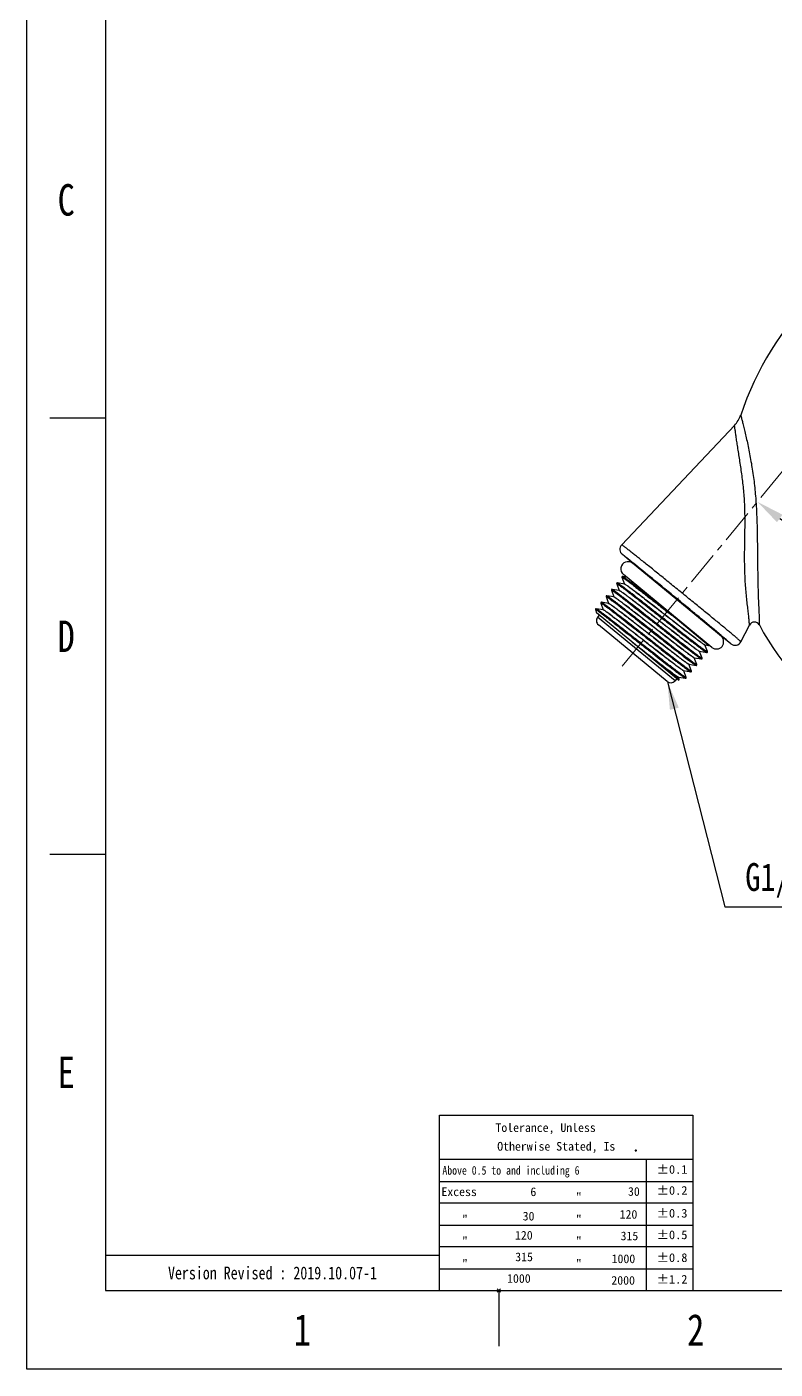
# Model space of a CAD drawing. Header units: millimetres. Extents: x 1241 to 1836, y -3 to 418.
# Drawn here: x 1241.7 to 1376.2, y -2.6 to 238.5 of the extents above; entities that cross this region are included whole.
import ezdxf

# ---------------------------------------------------------------- set-up
doc = ezdxf.new("R2010")
doc.units = ezdxf.units.MM
doc.header["$LTSCALE"] = 32.67
doc.header["$PDMODE"] = 3
doc.header["$PDSIZE"] = 0.3
doc.linetypes.add('CENTER', pattern=[0.6, 0.375, -0.075, 0.075, -0.075])
doc.layers.get('0').update_dxf_attribs({"linetype": 'CONTINUOUS'})
doc.layers.get('Defpoints').update_dxf_attribs({"linetype": 'CONTINUOUS'})
for name, color, linetype in [('1', 7, 'CONTINUOUS'), ('AXES', 7, 'CONTINUOUS'), ('DIM', 3, 'CONTINUOUS'), ('FORM', 7, 'CONTINUOUS'), ('TEXT', 2, 'CONTINUOUS')]:
    doc.layers.add(name, color=color, linetype=linetype)
doc.layers.add('\\M+5B3DF\\M+5B4E7\\M+5CFDF', color=3, linetype='CONTINUOUS', lineweight=18)
doc.layers.add('\\M+5D6D0\\M+5D0C4\\M+5CFDF', color=1, linetype='CENTER', lineweight=18)
doc.styles.add('\\M+5CAFD\\M+5D7D6', font='txt.shx')
doc.styles.get("Standard").update_dxf_attribs({"font": 'txt', "width": 0.8})
doc.dimstyles.new('X\\M+5B3DF\\M+5B4E7\\M+5D1F9\\M+5CABD', dxfattribs={"dimtxt": 2, "dimasz": 1.5, "dimexe": 0.5, "dimexo": 0, "dimgap": 1, "dimtad": 1, "dimtoh": 1, "dimdec": 1, "dimzin": 1, "dimdsep": 46, "dimtxsty": '\\M+5CAFD\\M+5D7D6', "dimcen": 0, "dimadec": 0, "dimazin": 0, "dimtfac": 1, "dimtdec": 1, "dimtmove": 0, "dimatfit": 3, "dimfxl": 0, "dimtolj": 1, "dimtzin": 0, "dimarcsym": 0})

# ---------------------------------------------------------------- blocks, each defined once
blk = doc.blocks.new('*D57')
at = {"layer": '\\M+5B3DF\\M+5B4E7\\M+5CFDF', "color": 0, "lineweight": -2}
blk.add_arc((1407.11, 194.62), 53.68, 235.8747, 354.6616, dxfattribs=at)
at = {"layer": '\\M+5B3DF\\M+5B4E7\\M+5CFDF', "color": 0}
for points in [[(1459.72, 189.66), (1461.39, 189.59), (1460.79, 194.62)], [(1376.49, 149.51), (1377.49, 150.85), (1372.99, 153.17)]]:
    blk.add_solid(points, dxfattribs=at)
at = {"layer": 'Defpoints', "color": 0}
for p in [(1415.42, 204.71), (1379.01, 194.62), (1508.56, 194.62), (1410.56, 141.05), (1348.68, 123.65)]:
    blk.add_point(p, dxfattribs=at)
at = {"layer": '\\M+5B3DF\\M+5B4E7\\M+5CFDF', "color": 0, "insert": (1428.31, 149.69), "char_height": 6, "attachment_point": 5, "rotation": 25.2682, "style": '\\M+5CAFD\\M+5D7D6'}
blk.add_mtext('\\A1;129°', dxfattribs=at)

msp = doc.modelspace()

# ---------------------------------------------------------------- linework, layer by layer
for p, q in [((1255.83, 403.22), (1255.83, 11.5)), ((1255.83, 168.19), (1245.83, 168.19)), ((1255.83, 89.84), (1245.83, 89.84)), ((1255.83, 11.5), (1821.48, 11.5)), ((1326.53, 11.5), (1326.53, 1.5))]:
    msp.add_line(p, q)
at = {"color": 7, "linetype": 'Continuous'}
for p, q in [((1315.83, 42.98), (1361.38, 42.98)), ((1315.83, 11.5), (1315.83, 42.98)), ((1361.38, 42.98), (1361.38, 11.5))]:
    msp.add_line(p, q, dxfattribs=at)
at = {"color": 4, "linetype": 'Continuous'}
for p, q in [((1315.83, 35.06), (1361.38, 35.06)), ((1353.05, 11.5), (1353.05, 35.06)), ((1315.83, 31.06), (1361.38, 31.06)), ((1315.83, 27.22), (1361.38, 27.22)), ((1315.83, 23.22), (1361.38, 23.22)), ((1315.83, 19.38), (1361.38, 19.38)), ((1315.83, 15.38), (1361.38, 15.38))]:
    msp.add_line(p, q, dxfattribs=at)
msp.add_lwpolyline([(1241.69, 417.36), (1835.62, 417.36), (1835.62, -2.64), (1241.69, -2.64)], close=True)
msp.add_point((1326.53, 11.5))
at = {"layer": '1', "color": 7, "linetype": 'Continuous'}
for p, q in [((1348.6, 145.45), (1368.86, 166.89)), ((1350.42, 142.29), (1348.71, 143.69)), ((1350.61, 142.21), (1350.53, 142.28)), ((1347.69, 138.45), (1348.14, 137.24)), ((1349.1, 138.39), (1347.81, 138.6)), ((1348.64, 139.61), (1349.1, 138.4)), ((1349.47, 139.64), (1348.77, 139.76)), ((1349.1, 138.4), (1349.09, 138.39)), ((1346.24, 134.91), (1344.95, 135.13)), ((1345.78, 136.14), (1346.24, 134.92)), ((1347.2, 136.07), (1345.9, 136.29)), ((1346.74, 137.3), (1347.19, 136.08)), ((1348.15, 137.23), (1346.86, 137.44)), ((1347.19, 136.08), (1347.18, 136.07)), ((1348.15, 137.24), (1348.13, 137.23)), ((1343.88, 133.82), (1344.09, 133.25)), ((1345.29, 133.76), (1344, 133.97)), ((1358.76, 121.17), (1344.09, 133.25)), ((1344.59, 132.84), (1344.27, 132.45)), ((1344.83, 134.98), (1345.28, 133.77)), ((1345.29, 133.77), (1345.27, 133.75)), ((1346.24, 134.93), (1346.23, 134.91)), ((1357.32, 132.99), (1357.35, 132.96)), ((1357.35, 132.96), (1357.58, 132.78)), ((1364.16, 127.37), (1357.58, 132.78)), ((1358.17, 121.01), (1344.27, 132.45)), ((1356.76, 120.88), (1344.41, 131.05)), ((1370.02, 128.04), (1371.55, 131.02)), ((1366.52, 129.11), (1366.46, 129.16)), ((1366.67, 128.98), (1366.52, 129.11)), ((1368.19, 127.66), (1366.63, 128.94)), ((1366.7, 128.96), (1366.67, 128.98)), ((1362.6, 126.32), (1362.58, 126.3)), ((1362.58, 126.31), (1363.87, 126.1)), ((1363.04, 125.09), (1362.59, 126.3)), ((1363.55, 127.48), (1363.54, 127.46)), ((1363.54, 127.47), (1364.16, 127.37)), ((1364, 126.25), (1363.54, 127.46)), ((1356.26, 123.48), (1358.92, 121.28)), ((1360.68, 124), (1361.97, 123.78)), ((1360.69, 124), (1360.68, 123.99)), ((1361.14, 122.77), (1360.68, 123.99)), ((1361.63, 125.16), (1362.92, 124.94)), ((1361.64, 125.16), (1361.63, 125.14)), ((1362.09, 123.93), (1361.64, 125.15)), ((1358.48, 121.4), (1358.17, 121.01)), ((1358.78, 121.69), (1358.77, 121.67)), ((1358.77, 121.68), (1360.06, 121.47)), ((1358.92, 121.28), (1358.78, 121.67)), ((1359.72, 122.84), (1361.01, 122.63)), ((1359.74, 122.84), (1359.72, 122.83)), ((1360.18, 121.62), (1359.73, 122.83))]:
    msp.add_line(p, q, dxfattribs=at)
for points in [[(1347.81, 138.6), (1347.81, 138.6), (1347.8, 138.6), (1347.78, 138.6), (1347.76, 138.6), (1347.74, 138.59), (1347.72, 138.58), (1347.71, 138.57), (1347.69, 138.54), (1347.68, 138.52), (1347.68, 138.5), (1347.68, 138.48), (1347.68, 138.47), (1347.69, 138.46), (1347.69, 138.45)], [(1348.77, 139.76), (1348.76, 139.76), (1348.75, 139.76), (1348.74, 139.76), (1348.72, 139.76), (1348.7, 139.76), (1348.69, 139.75), (1348.67, 139.73), (1348.65, 139.71), (1348.64, 139.69), (1348.63, 139.66), (1348.63, 139.65), (1348.64, 139.63), (1348.64, 139.62), (1348.64, 139.61)], [(1344.95, 135.13), (1344.94, 135.13), (1344.93, 135.13), (1344.91, 135.13), (1344.89, 135.12), (1344.87, 135.11), (1344.85, 135.1), (1344.84, 135.08), (1344.83, 135.06), (1344.82, 135.04), (1344.82, 135.02), (1344.82, 135), (1344.83, 134.99), (1344.83, 134.98)], [(1345.9, 136.29), (1345.9, 136.29), (1345.89, 136.29), (1345.87, 136.29), (1345.85, 136.28), (1345.83, 136.28), (1345.81, 136.26), (1345.8, 136.25), (1345.78, 136.22), (1345.78, 136.2), (1345.77, 136.18), (1345.78, 136.17), (1345.78, 136.15), (1345.78, 136.14), (1345.78, 136.14)], [(1346.86, 137.44), (1346.85, 137.45), (1346.83, 137.45), (1346.82, 137.44), (1346.8, 137.44), (1346.78, 137.43), (1346.76, 137.41), (1346.74, 137.4), (1346.73, 137.38), (1346.73, 137.35), (1346.73, 137.34), (1346.73, 137.32), (1346.73, 137.31), (1346.74, 137.3), (1346.74, 137.3)], [(1344, 133.97), (1343.99, 133.97), (1343.98, 133.97), (1343.96, 133.97), (1343.95, 133.97), (1343.93, 133.96), (1343.91, 133.95), (1343.89, 133.93), (1343.88, 133.91), (1343.87, 133.89), (1343.87, 133.87), (1343.87, 133.85), (1343.87, 133.84), (1343.87, 133.82), (1343.88, 133.82)], [(1363.87, 126.1), (1363.88, 126.1), (1363.89, 126.1), (1363.9, 126.1), (1363.92, 126.1), (1363.94, 126.11), (1363.96, 126.12), (1363.98, 126.13), (1363.99, 126.15), (1364, 126.17), (1364, 126.2), (1364, 126.21), (1364, 126.23), (1364, 126.24), (1364, 126.25)], [(1361.97, 123.78), (1361.97, 123.78), (1361.98, 123.78), (1362, 123.78), (1362.01, 123.79), (1362.03, 123.79), (1362.05, 123.8), (1362.07, 123.82), (1362.09, 123.84)], [(1362.09, 123.84), (1362.09, 123.86), (1362.1, 123.88), (1362.1, 123.9), (1362.09, 123.92), (1362.09, 123.93), (1362.09, 123.93)], [(1362.92, 124.94), (1362.93, 124.94), (1362.94, 124.94), (1362.96, 124.94), (1362.97, 124.95), (1363, 124.95), (1363.02, 124.97), (1363.03, 124.99), (1363.04, 125.01), (1363.05, 125.03), (1363.05, 125.05), (1363.05, 125.07), (1363.05, 125.08), (1363.04, 125.09)], [(1360.06, 121.47), (1360.07, 121.47), (1360.08, 121.47), (1360.1, 121.47), (1360.11, 121.47), (1360.13, 121.48), (1360.15, 121.49), (1360.17, 121.51), (1360.18, 121.53), (1360.19, 121.55), (1360.19, 121.57), (1360.19, 121.59), (1360.19, 121.6), (1360.18, 121.61), (1360.18, 121.62)], [(1361.01, 122.63), (1361.02, 122.63), (1361.03, 122.62), (1361.04, 122.62), (1361.06, 122.63), (1361.08, 122.63), (1361.1, 122.64), (1361.12, 122.66), (1361.13, 122.68), (1361.14, 122.7), (1361.14, 122.72), (1361.14, 122.74), (1361.14, 122.76), (1361.14, 122.77), (1361.14, 122.77)]]:
    msp.add_lwpolyline(points, dxfattribs=at)
for centre, radius, start, end in [((1422.15, 151.35), 55, 108.1428, 161.5649), ((1365.22, 170.33), 5, 316.6366, 341.5456), ((1349.47, 144.62), 1.2, 136.6356, 230.5352), ((1349.47, 141.13), 1.5, 41.9692, 50.5219), ((1343.79, 133.14), 11.31, 52.5515, 53.0673), ((1349.47, 141.13), 1.5, 36.181, 41.9743), ((1345.04, 131.82), 1, 140.5363, 230.5363), ((1372.44, 130.57), 1, 28.1898, 152.7623), ((1416.23, 154.04), 48.68, 208.1938, 324.9201), ((1365.68, 127.79), 1.49, 63.3868, 64.8981), ((1365.68, 127.78), 1.51, 50.5598, 63.3699), ((1368.95, 128.59), 1.2, 230.5375, 332.7636), ((1364.17, 127.47), 0.1, 260.5593, 352.067), ((1459.27, 257.87), 169.33, 232.5292, 232.7908), ((1357.4, 121.65), 1, 230.5363, 320.5363), ((1358.83, 121.25), 0.1, 230.5363, 20.5124)]:
    msp.add_arc(centre, radius, start, end, dxfattribs=at)
for points, knots in [([(1371.55, 131.02), (1371.55, 131.02), (1371.56, 131.03), (1371.55, 131.04), (1371.55, 131.06), (1371.55, 131.08), (1371.55, 131.12), (1371.55, 131.17), (1371.54, 131.26), (1371.53, 131.37), (1371.52, 131.51), (1371.51, 131.67), (1371.49, 131.9), (1371.46, 132.24), (1371.41, 132.68), (1371.35, 133.16), (1371.29, 133.69), (1371.23, 134.24), (1371.13, 135.04), (1371.02, 136.1), (1370.9, 137.42), (1370.8, 138.8), (1370.73, 140.22), (1370.68, 142.15), (1370.68, 144.56), (1370.74, 147.44), (1370.77, 150.29), (1370.71, 153.1), (1370.52, 155.39), (1370.31, 157.19), (1370.13, 158.49), (1369.94, 159.76), (1369.75, 160.98), (1369.57, 162.14), (1369.4, 163.23), (1369.27, 164.08), (1369.18, 164.71), (1369.12, 165.13), (1369.06, 165.52), (1369.02, 165.86), (1368.97, 166.16), (1368.94, 166.38), (1368.92, 166.53), (1368.9, 166.63), (1368.89, 166.7), (1368.88, 166.77), (1368.87, 166.82), (1368.87, 166.85), (1368.86, 166.86), (1368.86, 166.88), (1368.86, 166.89), (1368.86, 166.89), (1368.86, 166.89), (1368.86, 166.89)], [0, 0, 0, 0, 0.000106, 0.000418, 0.00093, 0.001634, 0.002523, 0.003591, 0.006232, 0.009501, 0.013341, 0.017699, 0.022518, 0.033364, 0.045665, 0.059248, 0.073936, 0.08956, 0.106007, 0.140969, 0.178053, 0.216621, 0.25612, 0.29619, 0.37689, 0.457053, 0.536267, 0.614078, 0.69048, 0.727934, 0.764616, 0.80027, 0.834631, 0.867392, 0.898077, 0.926133, 0.938953, 0.950842, 0.9617, 0.971418, 0.979879, 0.98697, 0.989967, 0.992586, 0.99482, 0.996664, 0.998111, 0.998683, 0.999153, 0.999521, 0.999785, 0.999945, 1, 1, 1, 1]), ([(1369.97, 168.74), (1369.97, 168.74), (1369.97, 168.74), (1369.97, 168.73), (1369.97, 168.72), (1369.98, 168.71), (1369.98, 168.69), (1369.99, 168.66), (1370.01, 168.61), (1370.03, 168.53), (1370.05, 168.44), (1370.08, 168.34), (1370.12, 168.17), (1370.19, 167.92), (1370.28, 167.58), (1370.38, 167.2), (1370.48, 166.76), (1370.6, 166.29), (1370.77, 165.58), (1370.99, 164.63), (1371.25, 163.42), (1371.52, 162.12), (1371.77, 160.76), (1372.01, 159.36), (1372.23, 157.91), (1372.48, 155.95), (1372.72, 153.46), (1372.87, 150.47), (1372.95, 147.5), (1372.98, 144.55), (1373.01, 142.12), (1373.03, 140.2), (1373.06, 138.79), (1373.09, 137.42), (1373.13, 136.1), (1373.18, 134.86), (1373.22, 133.89), (1373.26, 133.17), (1373.28, 132.69), (1373.29, 132.25), (1373.31, 131.86), (1373.32, 131.58), (1373.32, 131.39), (1373.32, 131.27), (1373.32, 131.18), (1373.32, 131.11), (1373.32, 131.07), (1373.33, 131.05), (1373.32, 131.05), (1373.33, 131.04), (1373.33, 131.04)], [0, 0, 0, 0, 0.000061, 0.000236, 0.000525, 0.000927, 0.001442, 0.002067, 0.003647, 0.005661, 0.008102, 0.010962, 0.014235, 0.021975, 0.031204, 0.041787, 0.053593, 0.066493, 0.080376, 0.11066, 0.143632, 0.178646, 0.215154, 0.252812, 0.291331, 0.330427, 0.409364, 0.488269, 0.566693, 0.644349, 0.721123, 0.758924, 0.796093, 0.832363, 0.867235, 0.90012, 0.930306, 0.944142, 0.956946, 0.968544, 0.978773, 0.987425, 0.991046, 0.994127, 0.996617, 0.998461, 0.999124, 0.999606, 0.9999, 1, 1, 1, 1]), ([(1370.02, 128.04), (1370.02, 128.04), (1370.01, 128.05), (1370.01, 128.05), (1369.99, 128.07), (1369.97, 128.09), (1369.94, 128.12), (1369.89, 128.16), (1369.81, 128.23), (1369.7, 128.33), (1369.56, 128.45), (1369.4, 128.59), (1369.22, 128.74), (1369.01, 128.92), (1368.68, 129.19), (1368.22, 129.58), (1367.6, 130.09), (1366.9, 130.67), (1366.13, 131.31), (1365.29, 132), (1364.4, 132.73), (1363.12, 133.78), (1361.44, 135.15), (1359.38, 136.83), (1357.31, 138.5), (1355.63, 139.87), (1354.34, 140.91), (1353.44, 141.63), (1352.59, 142.31), (1351.81, 142.94), (1351.1, 143.5), (1350.47, 144), (1350, 144.38), (1349.67, 144.64), (1349.45, 144.81), (1349.26, 144.96), (1349.09, 145.09), (1348.95, 145.2), (1348.83, 145.29), (1348.75, 145.35), (1348.69, 145.39), (1348.66, 145.41), (1348.64, 145.43), (1348.62, 145.44), (1348.61, 145.44), (1348.6, 145.45), (1348.6, 145.45)], [0, 0, 0, 0, 0.000197, 0.000679, 0.001456, 0.002531, 0.003905, 0.005576, 0.009807, 0.015215, 0.021788, 0.029509, 0.038361, 0.048323, 0.059369, 0.084611, 0.113845, 0.146791, 0.183133, 0.222524, 0.264585, 0.308912, 0.402647, 0.500132, 0.597622, 0.691368, 0.735701, 0.777764, 0.817154, 0.853491, 0.886424, 0.915638, 0.940853, 0.951884, 0.961827, 0.97066, 0.97836, 0.98491, 0.990294, 0.994501, 0.996159, 0.997519, 0.998582, 0.999346, 0.999815, 1, 1, 1, 1]), ([(1350.53, 142.28), (1350.39, 142.39), (1350.14, 142.6), (1349.78, 142.88), (1349.46, 143.13), (1349.24, 143.31), (1349.08, 143.43), (1348.99, 143.5), (1348.91, 143.56), (1348.84, 143.61), (1348.79, 143.65), (1348.75, 143.67), (1348.73, 143.69), (1348.72, 143.69), (1348.72, 143.69), (1348.71, 143.7), (1348.71, 143.69)], [0, 0, 0, 0, 0.228586, 0.429468, 0.60148, 0.743602, 0.803195, 0.855015, 0.898996, 0.935077, 0.963205, 0.983348, 0.990427, 0.995521, 0.998656, 1, 1, 1, 1]), ([(1350.42, 142.29), (1350.42, 142.29), (1350.43, 142.29), (1350.44, 142.28), (1350.45, 142.27), (1350.48, 142.25), (1350.52, 142.22), (1350.56, 142.19), (1350.58, 142.18)], [0, 0, 0, 0, 0.020286, 0.06925, 0.148386, 0.257915, 0.568252, 1, 1, 1, 1]), ([(1366.46, 129.16), (1365.33, 130.12), (1362.71, 132.3), (1358.6, 135.7), (1354.46, 139.1), (1351.79, 141.27), (1350.61, 142.21)], [0, 0, 0, 0, 0.217078, 0.497628, 0.779468, 1, 1, 1, 1]), ([(1350.67, 142.11), (1350.81, 142), (1351.17, 141.72), (1352.14, 140.95), (1353.75, 139.64), (1356.03, 137.78), (1358.59, 135.68), (1361.14, 133.58), (1363.4, 131.7), (1364.99, 130.37), (1365.93, 129.57), (1366.28, 129.27), (1366.42, 129.15)], [0, 0, 0, 0, 0.027105, 0.067281, 0.182081, 0.331798, 0.499991, 0.668184, 0.817906, 0.932712, 0.972891, 1, 1, 1, 1]), ([(1347.69, 138.45), (1347.67, 138.49), (1347.82, 138.41), (1347.89, 138.37), (1347.99, 138.3), (1348.1, 138.22), (1348.29, 138.09), (1348.57, 137.89), (1348.95, 137.6), (1349.4, 137.26), (1349.9, 136.87), (1350.47, 136.44), (1351.31, 135.79), (1352.47, 134.89), (1353.93, 133.74), (1355.47, 132.54), (1357.02, 131.32), (1358.52, 130.14), (1359.92, 129.05), (1360.99, 128.22), (1361.77, 127.62), (1362.26, 127.24), (1362.7, 126.91), (1363.07, 126.64), (1363.37, 126.42), (1363.58, 126.27), (1363.71, 126.19), (1363.78, 126.14), (1363.83, 126.11), (1363.86, 126.1), (1363.87, 126.1)], [0, 0, 0, 0, 0.00611, 0.010551, 0.016163, 0.022935, 0.030853, 0.050048, 0.07357, 0.101193, 0.132654, 0.16765, 0.205845, 0.290335, 0.382881, 0.479929, 0.577753, 0.672597, 0.760817, 0.839028, 0.873424, 0.904229, 0.931148, 0.953923, 0.972337, 0.98622, 0.991421, 0.99545, 0.998303, 1, 1, 1, 1]), ([(1347.81, 138.6), (1347.82, 138.6), (1347.85, 138.59), (1347.9, 138.56), (1347.97, 138.52), (1348.1, 138.43), (1348.31, 138.29), (1348.61, 138.07), (1348.98, 137.79), (1349.42, 137.46), (1349.92, 137.08), (1350.69, 136.49), (1351.76, 135.66), (1353.16, 134.57), (1354.65, 133.39), (1356.2, 132.18), (1357.73, 130.98), (1359.2, 129.83), (1360.54, 128.79), (1361.56, 128), (1362.27, 127.45), (1362.72, 127.11), (1363.06, 126.86), (1363.29, 126.69), (1363.44, 126.58), (1363.57, 126.49), (1363.69, 126.41), (1363.79, 126.34), (1363.86, 126.29), (1363.92, 126.26), (1363.95, 126.25), (1363.97, 126.24), (1363.98, 126.23), (1363.99, 126.23), (1364, 126.24), (1364, 126.24), (1364, 126.25)], [0, 0, 0, 0, 0.001695, 0.004543, 0.00856, 0.013746, 0.027583, 0.045935, 0.06863, 0.095454, 0.12615, 0.160426, 0.238369, 0.326302, 0.42086, 0.518425, 0.615261, 0.707663, 0.792093, 0.865323, 0.896843, 0.924552, 0.948188, 0.958406, 0.967525, 0.975522, 0.982382, 0.988087, 0.992627, 0.995996, 0.997244, 0.998203, 0.998883, 0.99931, 0.999597, 1, 1, 1, 1]), ([(1348.64, 139.61), (1348.64, 139.61), (1348.64, 139.62), (1348.65, 139.63), (1348.66, 139.63), (1348.68, 139.62), (1348.72, 139.6), (1348.79, 139.56), (1348.88, 139.5), (1348.99, 139.43), (1349.12, 139.33), (1349.27, 139.23), (1349.44, 139.1), (1349.71, 138.9), (1350.09, 138.62), (1350.6, 138.23), (1351.18, 137.79), (1351.81, 137.29), (1352.76, 136.56), (1354.04, 135.56), (1355.66, 134.29), (1356.76, 133.43), (1357.32, 132.99)], [0, 0, 0, 0, 0.000879, 0.001453, 0.002299, 0.003687, 0.008285, 0.015388, 0.025002, 0.037113, 0.051693, 0.068702, 0.088096, 0.109823, 0.160032, 0.218777, 0.285411, 0.359199, 0.439326, 0.614995, 0.804673, 1, 1, 1, 1]), ([(1348.77, 139.76), (1348.78, 139.76), (1348.8, 139.75), (1348.85, 139.72), (1348.91, 139.68), (1349.03, 139.6), (1349.22, 139.47), (1349.5, 139.27), (1349.84, 139.02), (1350.23, 138.73), (1350.69, 138.38), (1351.39, 137.84), (1352.38, 137.07), (1353.68, 136.06), (1355.08, 134.97), (1356.04, 134.21), (1356.53, 133.82)], [0, 0, 0, 0, 0.0033, 0.008767, 0.016438, 0.026311, 0.052599, 0.087432, 0.130519, 0.181491, 0.23991, 0.30527, 0.4545, 0.624024, 0.807978, 1, 1, 1, 1]), ([(1349.1, 138.4), (1349.1, 138.41), (1349.13, 138.4), (1349.14, 138.39), (1349.16, 138.39)], [0, 0, 0, 0, 0.309606, 1, 1, 1, 1]), ([(1363.47, 127.48), (1363.43, 127.5), (1363.33, 127.56), (1363.15, 127.68), (1362.91, 127.85), (1362.49, 128.16), (1361.83, 128.65), (1360.91, 129.35), (1359.84, 130.18), (1358.64, 131.11), (1357.37, 132.1), (1356.06, 133.12), (1354.76, 134.14), (1353.51, 135.11), (1352.36, 136), (1351.47, 136.68), (1350.84, 137.16), (1350.43, 137.47), (1350.08, 137.73), (1349.77, 137.95), (1349.52, 138.13), (1349.35, 138.25), (1349.24, 138.32), (1349.18, 138.35), (1349.14, 138.38), (1349.11, 138.39), (1349.1, 138.39)], [0, 0, 0, 0, 0.007729, 0.019668, 0.035731, 0.055786, 0.107163, 0.172038, 0.248177, 0.332955, 0.423445, 0.516524, 0.608979, 0.697618, 0.779383, 0.851451, 0.883056, 0.911338, 0.936052, 0.956984, 0.973961, 0.986837, 0.991707, 0.995521, 0.998278, 1, 1, 1, 1]), ([(1349.16, 138.39), (1349.19, 138.37), (1349.29, 138.31), (1349.46, 138.2), (1349.69, 138.04), (1349.98, 137.83), (1350.32, 137.58), (1350.87, 137.16), (1351.68, 136.55), (1352.75, 135.72), (1353.94, 134.79), (1355.22, 133.8), (1356.54, 132.77), (1357.84, 131.76), (1359.1, 130.78), (1360.26, 129.88), (1361.15, 129.19), (1361.79, 128.71), (1362.2, 128.4), (1362.56, 128.13), (1362.86, 127.91), (1363.11, 127.73), (1363.29, 127.61), (1363.4, 127.54), (1363.46, 127.51), (1363.5, 127.48), (1363.53, 127.47), (1363.54, 127.47)], [0, 0, 0, 0, 0.007187, 0.018621, 0.034227, 0.053875, 0.077399, 0.104595, 0.16903, 0.244943, 0.329693, 0.42033, 0.5137, 0.606552, 0.695652, 0.7779, 0.850433, 0.882252, 0.910729, 0.935615, 0.956697, 0.973792, 0.986757, 0.99166, 0.995498, 0.998271, 1, 1, 1, 1]), ([(1344.95, 135.13), (1344.96, 135.13), (1344.99, 135.11), (1345.04, 135.09), (1345.11, 135.04), (1345.24, 134.96), (1345.45, 134.81), (1345.76, 134.59), (1346.13, 134.31), (1346.56, 133.99), (1347.06, 133.61), (1347.83, 133.01), (1348.91, 132.18), (1350.31, 131.08), (1351.81, 129.91), (1353.36, 128.69), (1354.89, 127.49), (1356.36, 126.34), (1357.51, 125.44), (1358.36, 124.79), (1358.92, 124.35), (1359.43, 123.96), (1359.88, 123.63), (1360.26, 123.34), (1360.54, 123.14), (1360.73, 123.01), (1360.82, 122.94), (1360.89, 122.89), (1360.94, 122.86), (1360.98, 122.83), (1361.02, 122.81), (1361.07, 122.78), (1361.11, 122.76), (1361.13, 122.76), (1361.14, 122.76), (1361.14, 122.77), (1361.14, 122.77), (1361.14, 122.77)], [0, 0, 0, 0, 0.001697, 0.004551, 0.008577, 0.013776, 0.027649, 0.04605, 0.068806, 0.095702, 0.126481, 0.160846, 0.238985, 0.327123, 0.421875, 0.519604, 0.616556, 0.709008, 0.79341, 0.831564, 0.866521, 0.897946, 0.925537, 0.949029, 0.968198, 0.976104, 0.982866, 0.985813, 0.988468, 0.990831, 0.9929, 0.996158, 0.998249, 0.998874, 0.999258, 0.999549, 1, 1, 1, 1]), ([(1345.78, 136.14), (1345.78, 136.14), (1345.78, 136.14), (1345.78, 136.15), (1345.79, 136.15), (1345.81, 136.15), (1345.84, 136.13), (1345.89, 136.11), (1345.96, 136.06), (1346.05, 136.01), (1346.15, 135.94), (1346.27, 135.86), (1346.4, 135.76), (1346.61, 135.61), (1346.91, 135.38), (1347.31, 135.08), (1347.77, 134.73), (1348.28, 134.34), (1349.05, 133.75), (1350.11, 132.92), (1351.46, 131.87), (1352.9, 130.74), (1354.36, 129.59), (1355.82, 128.45), (1357.2, 127.36), (1358.48, 126.37), (1359.6, 125.51), (1360.52, 124.8), (1361.23, 124.27), (1361.62, 123.99), (1361.78, 123.89)], [0, 0, 0, 0, 0.000435, 0.000717, 0.001062, 0.001615, 0.003473, 0.006383, 0.010357, 0.015391, 0.021477, 0.028606, 0.036761, 0.045925, 0.067205, 0.092263, 0.120887, 0.152829, 0.187814, 0.265688, 0.351832, 0.443281, 0.536891, 0.62944, 0.717745, 0.798763, 0.869702, 0.92813, 0.972056, 1, 1, 1, 1]), ([(1345.9, 136.29), (1345.92, 136.28), (1345.94, 136.27), (1345.99, 136.25), (1346.05, 136.21), (1346.16, 136.14), (1346.34, 136.01), (1346.6, 135.83), (1346.92, 135.59), (1347.3, 135.31), (1347.73, 134.98), (1348.4, 134.47), (1349.34, 133.74), (1350.57, 132.78), (1351.92, 131.73), (1353.32, 130.62), (1354.76, 129.5), (1356.16, 128.4), (1357.5, 127.35), (1358.72, 126.4), (1359.79, 125.57), (1360.68, 124.89), (1361.36, 124.39), (1361.73, 124.12), (1361.89, 124.02)], [0, 0, 0, 0, 0.001541, 0.00407, 0.007606, 0.012148, 0.024223, 0.040213, 0.05999, 0.083396, 0.110242, 0.140309, 0.209105, 0.287547, 0.373082, 0.462927, 0.554154, 0.643795, 0.728931, 0.806785, 0.874818, 0.930825, 0.973, 1, 1, 1, 1]), ([(1346.74, 137.3), (1346.72, 137.33), (1346.87, 137.25), (1346.93, 137.21), (1347.04, 137.14), (1347.15, 137.06), (1347.34, 136.93), (1347.61, 136.73), (1348, 136.44), (1348.44, 136.1), (1348.95, 135.72), (1349.51, 135.28), (1350.36, 134.63), (1351.51, 133.73), (1352.98, 132.58), (1354.52, 131.38), (1356.06, 130.16), (1357.56, 128.99), (1358.96, 127.89), (1360.04, 127.06), (1360.81, 126.46), (1361.31, 126.08), (1361.75, 125.76), (1362.12, 125.48), (1362.42, 125.26), (1362.63, 125.11), (1362.76, 125.03), (1362.83, 124.98), (1362.88, 124.96), (1362.91, 124.94), (1362.92, 124.94)], [0, 0, 0, 0, 0.006114, 0.010556, 0.016169, 0.022942, 0.030861, 0.050059, 0.073583, 0.10121, 0.132674, 0.167673, 0.205871, 0.290369, 0.382922, 0.479975, 0.5778, 0.67264, 0.760854, 0.839056, 0.873447, 0.904248, 0.931162, 0.953932, 0.972343, 0.986223, 0.991423, 0.995451, 0.998304, 1, 1, 1, 1]), ([(1346.86, 137.44), (1346.87, 137.44), (1346.9, 137.43), (1346.95, 137.4), (1347.02, 137.36), (1347.15, 137.27), (1347.36, 137.13), (1347.66, 136.91), (1348.03, 136.63), (1348.47, 136.3), (1348.97, 135.92), (1349.74, 135.33), (1350.82, 134.49), (1352.22, 133.4), (1353.72, 132.22), (1355.27, 131.01), (1356.8, 129.8), (1358.27, 128.66), (1359.42, 127.76), (1360.27, 127.1), (1360.83, 126.67), (1361.34, 126.28), (1361.78, 125.94), (1362.17, 125.66), (1362.45, 125.45), (1362.63, 125.32), (1362.73, 125.25), (1362.8, 125.21), (1362.85, 125.18), (1362.89, 125.15), (1362.93, 125.12), (1362.97, 125.1), (1363.01, 125.08), (1363.03, 125.08), (1363.04, 125.08), (1363.05, 125.08), (1363.04, 125.09), (1363.04, 125.09)], [0, 0, 0, 0, 0.001695, 0.004547, 0.008573, 0.01377, 0.027644, 0.046046, 0.068805, 0.095706, 0.12649, 0.160862, 0.239017, 0.327171, 0.421938, 0.519676, 0.616631, 0.709079, 0.79347, 0.831617, 0.866567, 0.897984, 0.925566, 0.94905, 0.968213, 0.976115, 0.982874, 0.98582, 0.988474, 0.990835, 0.992904, 0.99616, 0.99825, 0.998875, 0.999259, 0.999549, 1, 1, 1, 1]), ([(1347.19, 136.08), (1347.2, 136.09), (1347.22, 136.08), (1347.24, 136.08), (1347.25, 136.07)], [0, 0, 0, 0, 0.305894, 1, 1, 1, 1]), ([(1361.45, 125.23), (1361.31, 125.32), (1360.97, 125.55), (1360.37, 126), (1359.58, 126.59), (1358.63, 127.33), (1357.54, 128.17), (1356.35, 129.09), (1355.1, 130.06), (1353.83, 131.06), (1352.58, 132.03), (1351.38, 132.96), (1350.28, 133.81), (1349.44, 134.46), (1348.84, 134.91), (1348.46, 135.2), (1348.12, 135.45), (1347.83, 135.66), (1347.6, 135.83), (1347.43, 135.94), (1347.33, 136.01), (1347.27, 136.04), (1347.23, 136.06), (1347.21, 136.07), (1347.2, 136.07)], [0, 0, 0, 0, 0.026977, 0.069084, 0.124978, 0.192855, 0.270516, 0.355444, 0.444888, 0.535945, 0.625659, 0.711124, 0.78957, 0.85845, 0.888592, 0.915533, 0.939059, 0.958978, 0.975134, 0.987397, 0.992043, 0.995688, 0.998334, 1, 1, 1, 1]), ([(1347.25, 136.07), (1347.29, 136.05), (1347.39, 135.99), (1347.57, 135.87), (1347.8, 135.71), (1348.09, 135.5), (1348.43, 135.25), (1348.98, 134.83), (1349.79, 134.22), (1350.86, 133.39), (1352.06, 132.46), (1353.33, 131.47), (1354.65, 130.45), (1355.95, 129.43), (1357.2, 128.45), (1358.36, 127.56), (1359.25, 126.87), (1359.88, 126.39), (1360.29, 126.08), (1360.65, 125.82), (1360.96, 125.59), (1361.21, 125.41), (1361.38, 125.3), (1361.49, 125.23), (1361.55, 125.19), (1361.59, 125.17), (1361.62, 125.16), (1361.63, 125.16)], [0, 0, 0, 0, 0.007392, 0.019017, 0.034795, 0.054597, 0.078255, 0.105563, 0.170165, 0.246165, 0.330924, 0.421505, 0.514768, 0.607471, 0.696395, 0.778459, 0.850817, 0.882555, 0.910958, 0.935779, 0.956803, 0.973854, 0.986786, 0.991677, 0.995506, 0.998273, 1, 1, 1, 1]), ([(1348.15, 137.24), (1348.15, 137.25), (1348.18, 137.24), (1348.19, 137.23), (1348.21, 137.23)], [0, 0, 0, 0, 0.306099, 1, 1, 1, 1]), ([(1362.53, 126.32), (1362.49, 126.34), (1362.39, 126.4), (1362.21, 126.51), (1361.98, 126.67), (1361.69, 126.88), (1361.35, 127.14), (1360.79, 127.56), (1359.99, 128.17), (1358.92, 129), (1357.72, 129.92), (1356.45, 130.92), (1355.13, 131.94), (1353.83, 132.96), (1352.58, 133.93), (1351.42, 134.83), (1350.53, 135.51), (1349.9, 136), (1349.49, 136.3), (1349.13, 136.57), (1348.82, 136.79), (1348.57, 136.97), (1348.4, 137.09), (1348.29, 137.16), (1348.23, 137.19), (1348.18, 137.22), (1348.16, 137.23), (1348.15, 137.23)], [0, 0, 0, 0, 0.007385, 0.019004, 0.034777, 0.054573, 0.078226, 0.105531, 0.170127, 0.246123, 0.33088, 0.421463, 0.514728, 0.607436, 0.696367, 0.778439, 0.850803, 0.882544, 0.910949, 0.935773, 0.956799, 0.973852, 0.986785, 0.991676, 0.995505, 0.998273, 1, 1, 1, 1]), ([(1348.21, 137.23), (1348.25, 137.21), (1348.34, 137.15), (1348.52, 137.03), (1348.75, 136.87), (1349.04, 136.66), (1349.38, 136.41), (1349.94, 135.99), (1350.74, 135.38), (1351.81, 134.55), (1353.01, 133.62), (1354.29, 132.63), (1355.6, 131.6), (1356.9, 130.59), (1358.16, 129.61), (1359.31, 128.71), (1360.2, 128.03), (1360.84, 127.55), (1361.25, 127.24), (1361.6, 126.97), (1361.91, 126.75), (1362.16, 126.57), (1362.33, 126.45), (1362.44, 126.38), (1362.5, 126.35), (1362.55, 126.33), (1362.57, 126.32), (1362.58, 126.31)], [0, 0, 0, 0, 0.00738, 0.018993, 0.034762, 0.054554, 0.078205, 0.105506, 0.170097, 0.24609, 0.330847, 0.42143, 0.514698, 0.607409, 0.696344, 0.778421, 0.850791, 0.882535, 0.910942, 0.935767, 0.956795, 0.97385, 0.986784, 0.991675, 0.995505, 0.998273, 1, 1, 1, 1]), ([(1343.88, 133.82), (1343.86, 133.86), (1344.01, 133.78), (1344.07, 133.74), (1344.18, 133.67), (1344.29, 133.59), (1344.47, 133.46), (1344.75, 133.25), (1345.13, 132.97), (1345.58, 132.63), (1346.09, 132.24), (1346.65, 131.81), (1347.5, 131.15), (1348.65, 130.26), (1350.12, 129.11), (1351.65, 127.9), (1353.2, 126.69), (1354.7, 125.51), (1356.1, 124.42), (1357.18, 123.58), (1357.95, 122.99), (1358.45, 122.61), (1358.89, 122.28), (1359.26, 122.01), (1359.56, 121.79), (1359.77, 121.64), (1359.9, 121.55), (1359.97, 121.51), (1360.02, 121.48), (1360.05, 121.47), (1360.06, 121.47)], [0, 0, 0, 0, 0.006109, 0.01055, 0.016161, 0.022933, 0.030849, 0.050043, 0.073563, 0.101185, 0.132643, 0.167637, 0.205831, 0.290318, 0.382862, 0.47991, 0.577735, 0.67258, 0.760803, 0.839018, 0.873415, 0.904222, 0.931143, 0.953919, 0.972335, 0.986219, 0.991421, 0.995449, 0.998303, 1, 1, 1, 1]), ([(1344, 133.97), (1344.01, 133.97), (1344.04, 133.96), (1344.09, 133.93), (1344.16, 133.88), (1344.29, 133.8), (1344.5, 133.65), (1344.8, 133.43), (1345.17, 133.16), (1345.61, 132.83), (1346.11, 132.45), (1346.88, 131.85), (1347.96, 131.02), (1349.36, 129.92), (1350.86, 128.75), (1352.41, 127.53), (1353.94, 126.33), (1355.41, 125.18), (1356.56, 124.28), (1357.41, 123.63), (1357.97, 123.19), (1358.48, 122.81), (1358.92, 122.47), (1359.31, 122.18), (1359.58, 121.98), (1359.77, 121.85), (1359.87, 121.78), (1359.94, 121.73), (1359.99, 121.7), (1360.03, 121.68), (1360.07, 121.65), (1360.11, 121.62), (1360.15, 121.61), (1360.17, 121.6), (1360.18, 121.6), (1360.19, 121.61), (1360.18, 121.61), (1360.18, 121.62)], [0, 0, 0, 0, 0.001699, 0.004553, 0.008582, 0.013783, 0.027659, 0.046064, 0.068825, 0.095726, 0.126509, 0.160878, 0.239026, 0.327169, 0.421925, 0.519654, 0.616604, 0.709051, 0.793445, 0.831594, 0.866547, 0.897967, 0.925553, 0.94904, 0.968206, 0.97611, 0.98287, 0.985816, 0.988471, 0.990833, 0.992903, 0.996159, 0.99825, 0.998875, 0.999259, 0.99955, 1, 1, 1, 1]), ([(1344.83, 134.98), (1344.81, 135.02), (1344.96, 134.94), (1345.03, 134.89), (1345.13, 134.83), (1345.24, 134.75), (1345.43, 134.61), (1345.71, 134.41), (1346.09, 134.13), (1346.54, 133.79), (1347.04, 133.4), (1347.61, 132.97), (1348.45, 132.31), (1349.61, 131.41), (1351.07, 130.27), (1352.61, 129.06), (1354.16, 127.85), (1355.66, 126.67), (1357.06, 125.58), (1358.13, 124.74), (1358.9, 124.15), (1359.4, 123.77), (1359.84, 123.44), (1360.21, 123.16), (1360.51, 122.94), (1360.72, 122.8), (1360.85, 122.71), (1360.92, 122.67), (1360.97, 122.64), (1361, 122.63), (1361.01, 122.63)], [0, 0, 0, 0, 0.006117, 0.010559, 0.016172, 0.022945, 0.030862, 0.050057, 0.073577, 0.101198, 0.132655, 0.167647, 0.205838, 0.29032, 0.382858, 0.479901, 0.577722, 0.672566, 0.760789, 0.839006, 0.873405, 0.904214, 0.931136, 0.953915, 0.972332, 0.986217, 0.99142, 0.995449, 0.998303, 1, 1, 1, 1]), ([(1345.29, 133.77), (1345.29, 133.77), (1345.32, 133.77), (1345.33, 133.76), (1345.35, 133.75)], [0, 0, 0, 0, 0.305903, 1, 1, 1, 1]), ([(1359.67, 122.84), (1359.63, 122.86), (1359.53, 122.92), (1359.35, 123.04), (1359.12, 123.2), (1358.83, 123.41), (1358.49, 123.66), (1357.93, 124.08), (1357.13, 124.7), (1356.05, 125.52), (1354.86, 126.45), (1353.58, 127.44), (1352.27, 128.47), (1350.97, 129.49), (1349.71, 130.46), (1348.56, 131.36), (1347.67, 132.04), (1347.03, 132.52), (1346.63, 132.83), (1346.27, 133.1), (1345.96, 133.32), (1345.71, 133.5), (1345.54, 133.62), (1345.43, 133.69), (1345.37, 133.72), (1345.32, 133.74), (1345.3, 133.75), (1345.29, 133.76)], [0, 0, 0, 0, 0.007413, 0.019058, 0.034855, 0.054673, 0.078346, 0.105667, 0.170286, 0.246295, 0.331058, 0.421632, 0.51488, 0.607566, 0.696473, 0.778518, 0.850855, 0.882585, 0.91098, 0.935795, 0.956814, 0.973861, 0.986789, 0.991679, 0.995507, 0.998274, 1, 1, 1, 1]), ([(1345.35, 133.75), (1345.39, 133.73), (1345.48, 133.67), (1345.66, 133.56), (1345.89, 133.4), (1346.18, 133.19), (1346.52, 132.93), (1347.08, 132.51), (1347.88, 131.9), (1348.96, 131.07), (1350.15, 130.15), (1351.43, 129.15), (1352.74, 128.13), (1354.04, 127.11), (1355.3, 126.14), (1356.45, 125.24), (1357.34, 124.56), (1357.98, 124.07), (1358.39, 123.77), (1358.74, 123.5), (1359.05, 123.28), (1359.3, 123.1), (1359.47, 122.98), (1359.58, 122.91), (1359.64, 122.88), (1359.69, 122.85), (1359.71, 122.84), (1359.72, 122.84)], [0, 0, 0, 0, 0.007391, 0.019016, 0.034795, 0.054597, 0.078255, 0.105564, 0.170164, 0.246163, 0.330923, 0.421503, 0.514762, 0.607463, 0.696388, 0.778454, 0.850811, 0.88255, 0.910953, 0.935775, 0.956801, 0.973853, 0.986786, 0.991677, 0.995506, 0.998273, 1, 1, 1, 1]), ([(1346.24, 134.93), (1346.24, 134.93), (1346.27, 134.93), (1346.29, 134.92), (1346.3, 134.91)], [0, 0, 0, 0, 0.306847, 1, 1, 1, 1]), ([(1360.62, 124), (1360.58, 124.02), (1360.48, 124.08), (1360.31, 124.19), (1360.08, 124.36), (1359.79, 124.57), (1359.44, 124.82), (1358.89, 125.24), (1358.08, 125.85), (1357.01, 126.68), (1355.82, 127.61), (1354.54, 128.6), (1353.23, 129.62), (1351.92, 130.64), (1350.67, 131.62), (1349.51, 132.51), (1348.62, 133.2), (1347.99, 133.68), (1347.58, 133.99), (1347.22, 134.25), (1346.92, 134.48), (1346.67, 134.66), (1346.49, 134.77), (1346.38, 134.84), (1346.32, 134.88), (1346.28, 134.9), (1346.25, 134.91), (1346.24, 134.91)], [0, 0, 0, 0, 0.007383, 0.019, 0.034772, 0.054568, 0.078221, 0.105525, 0.170118, 0.246113, 0.330872, 0.421455, 0.514718, 0.607425, 0.696357, 0.77843, 0.850795, 0.882537, 0.910943, 0.935768, 0.956796, 0.97385, 0.986784, 0.991676, 0.995505, 0.998273, 1, 1, 1, 1]), ([(1346.3, 134.91), (1346.34, 134.89), (1346.43, 134.84), (1346.58, 134.74), (1346.8, 134.59), (1347.18, 134.31), (1347.77, 133.87), (1348.61, 133.23), (1349.59, 132.48), (1350.69, 131.63), (1351.88, 130.7), (1353.11, 129.74), (1354.35, 128.77), (1355.57, 127.82), (1356.72, 126.93), (1357.78, 126.11), (1358.7, 125.41), (1359.46, 124.83), (1360.05, 124.4), (1360.37, 124.17), (1360.51, 124.09)], [0, 0, 0, 0, 0.006899, 0.017627, 0.032121, 0.050275, 0.096984, 0.15632, 0.226449, 0.305195, 0.390111, 0.478565, 0.567814, 0.655084, 0.737667, 0.813001, 0.87875, 0.932876, 0.973708, 1, 1, 1, 1]), ([(1357.67, 132.89), (1357.66, 132.87), (1357.63, 132.83), (1357.6, 132.8), (1357.58, 132.78)], [0, 0, 0, 0, 0.552766, 1, 1, 1, 1]), ([(1350.52, 127.96), (1351.67, 127.06), (1353.79, 125.41), (1355.91, 123.76), (1356.88, 123.02)], [0, 0, 0, 0, 0.545277, 1, 1, 1, 1]), ([(1366.42, 129.15), (1366.47, 129.1), (1366.54, 129.04), (1366.61, 128.98), (1366.63, 128.95)], [0, 0, 0, 0, 0.663392, 1, 1, 1, 1]), ([(1366.63, 128.95), (1366.63, 128.95), (1366.63, 128.95), (1366.64, 128.94), (1366.63, 128.94)], [0, 0, 0, 0, 0.706099, 1, 1, 1, 1]), ([(1368.19, 127.66), (1368.19, 127.66), (1368.19, 127.66), (1368.18, 127.67), (1368.16, 127.69), (1368.14, 127.72), (1368.1, 127.76), (1368.04, 127.81), (1367.98, 127.86), (1367.9, 127.93), (1367.78, 128.04), (1367.59, 128.2), (1367.33, 128.42), (1367.03, 128.68), (1366.81, 128.87), (1366.7, 128.96)], [0, 0, 0, 0, 0.001491, 0.00476, 0.017134, 0.037407, 0.065594, 0.101675, 0.145603, 0.197324, 0.256782, 0.398596, 0.570331, 0.771133, 1, 1, 1, 1]), ([(1362.58, 126.3), (1362.58, 126.3), (1362.56, 126.3), (1362.54, 126.31), (1362.53, 126.32)], [0, 0, 0, 0, 0.306008, 1, 1, 1, 1]), ([(1363.54, 127.46), (1363.53, 127.45), (1363.5, 127.46), (1363.49, 127.47), (1363.47, 127.48)], [0, 0, 0, 0, 0.300452, 1, 1, 1, 1]), ([(1356.74, 122.84), (1356.67, 122.9), (1356.52, 123.02), (1356.33, 123.18), (1356.18, 123.31), (1356.06, 123.42), (1355.97, 123.5), (1355.89, 123.58), (1355.83, 123.63), (1355.77, 123.69), (1355.71, 123.75), (1355.66, 123.8), (1355.62, 123.84), (1355.6, 123.86), (1355.58, 123.88), (1355.57, 123.9), (1355.55, 123.92), (1355.54, 123.93), (1355.54, 123.94), (1355.53, 123.95), (1355.54, 123.97), (1355.55, 123.96), (1355.56, 123.96), (1355.57, 123.95), (1355.59, 123.95), (1355.61, 123.94), (1355.63, 123.92), (1355.66, 123.9), (1355.7, 123.88), (1355.75, 123.85), (1355.8, 123.81), (1355.87, 123.76), (1355.94, 123.72), (1356.02, 123.65), (1356.13, 123.57), (1356.21, 123.51), (1356.26, 123.48)], [0, 0, 0, 0, 0.11166, 0.228636, 0.289045, 0.350694, 0.413555, 0.445431, 0.4776, 0.510059, 0.542808, 0.575849, 0.592483, 0.609198, 0.617589, 0.626008, 0.634462, 0.642984, 0.647231, 0.651786, 0.656486, 0.660916, 0.665199, 0.669473, 0.677948, 0.686382, 0.694786, 0.711523, 0.728177, 0.744753, 0.777684, 0.810324, 0.842675, 0.874735, 0.937968, 1, 1, 1, 1]), ([(1358.72, 121.68), (1358.68, 121.7), (1358.61, 121.74), (1358.48, 121.83), (1358.3, 121.95), (1357.99, 122.17), (1357.51, 122.53), (1357.1, 122.84), (1356.87, 123.01)], [0, 0, 0, 0, 0.045913, 0.115481, 0.208405, 0.324182, 0.62137, 1, 1, 1, 1]), ([(1356.88, 123.02), (1357.01, 122.92), (1357.26, 122.74), (1357.61, 122.47), (1357.92, 122.24), (1358.19, 122.05), (1358.4, 121.9), (1358.57, 121.79), (1358.68, 121.72), (1358.74, 121.69), (1358.76, 121.68), (1358.77, 121.68)], [0, 0, 0, 0, 0.213142, 0.403382, 0.569315, 0.709744, 0.823654, 0.910256, 0.969023, 0.987936, 1, 1, 1, 1]), ([(1360.51, 124.09), (1360.54, 124.07), (1360.59, 124.04), (1360.65, 124.01), (1360.67, 124), (1360.68, 124)], [0, 0, 0, 0, 0.651935, 0.863347, 1, 1, 1, 1]), ([(1360.68, 123.99), (1360.67, 123.98), (1360.65, 123.99), (1360.63, 123.99), (1360.62, 124)], [0, 0, 0, 0, 0.306045, 1, 1, 1, 1]), ([(1361.54, 125.17), (1361.54, 125.18), (1361.5, 125.2), (1361.47, 125.22), (1361.45, 125.23)], [0, 0, 0, 0, 0.213752, 1, 1, 1, 1]), ([(1361.63, 125.14), (1361.63, 125.14), (1361.62, 125.14), (1361.59, 125.15), (1361.56, 125.16), (1361.54, 125.17)], [0, 0, 0, 0, 0.103432, 0.295073, 1, 1, 1, 1]), ([(1361.78, 123.89), (1361.82, 123.86), (1361.87, 123.83), (1361.93, 123.8), (1361.96, 123.79), (1361.97, 123.78)], [0, 0, 0, 0, 0.661095, 0.870255, 1, 1, 1, 1]), ([(1361.89, 124.02), (1361.9, 124.01), (1361.94, 123.99), (1361.98, 123.96), (1362.02, 123.94), (1362.05, 123.93), (1362.07, 123.92), (1362.08, 123.92), (1362.09, 123.92), (1362.09, 123.93), (1362.09, 123.93)], [0, 0, 0, 0, 0.25241, 0.465194, 0.638258, 0.771752, 0.866255, 0.923844, 0.955436, 1, 1, 1, 1]), ([(1358.77, 121.67), (1358.77, 121.67), (1358.74, 121.67), (1358.73, 121.68), (1358.72, 121.68)], [0, 0, 0, 0, 0.308169, 1, 1, 1, 1]), ([(1359.72, 122.83), (1359.72, 122.82), (1359.69, 122.83), (1359.68, 122.84), (1359.67, 122.84)], [0, 0, 0, 0, 0.305531, 1, 1, 1, 1])]:
    msp.add_open_spline(points, degree=3, knots=knots, dxfattribs=at)
at = {"layer": '\\M+5D6D0\\M+5D0C4\\M+5CFDF', "ltscale": 0.5}
msp.add_line((1348.68, 123.65), (1415.42, 204.71), dxfattribs=at)
at = {"layer": 'AXES', "color": 7, "linetype": 'Continuous'}
for p, q in [((1364.8, 127.02), (1348.89, 140.12)), ((1366.45, 129.03), (1350.55, 142.12))]:
    msp.add_line(p, q, dxfattribs=at)
for centre, start, end in [((1349.72, 141.12), 50.5363, 230.5363), ((1365.62, 128.03), 230.5363, 50.5363)]:
    msp.add_arc(centre, 1.3, start, end, dxfattribs=at)
at = {"layer": 'FORM'}
msp.add_lwpolyline([(1255.83, 11.5), (1315.83, 11.5), (1315.83, 17.75), (1255.83, 17.75)], close=True, dxfattribs=at)

# ---------------------------------------------------------------- texts
at = {"color": 2, "linetype": 'Continuous'}
for s, height, p in [('Tolerance, Unless', 1.5593, (1325.9, 39.97)), ('Otherwise Stated, Is', 1.5593, (1326.22, 36.61)), ('.', 2.34, (1350.33, 36.45)), ('Excess', 1.559, (1316.19, 28.45)), ('6', 1.56, (1332.18, 28.45)), ('"', 1.56, (1340.35, 27.51)), ('30', 1.559, (1349.72, 28.5)), ('"', 1.56, (1319.88, 23.46)), ('30', 1.559, (1330.79, 24.07)), ('"', 1.56, (1340.35, 23.46)), ('120', 1.559, (1348.22, 24.39)), ('120', 1.559, (1329.41, 20.63)), ('315', 1.559, (1348.39, 20.51)), ('"', 1.56, (1319.88, 19.58)), ('"', 1.56, (1340.35, 19.58)), ('"', 1.56, (1319.88, 15.53)), ('315', 1.559, (1329.46, 16.75)), ('"', 1.56, (1340.35, 15.53)), ('1000', 1.559, (1346.78, 16.41)), ('1000', 1.559, (1327.99, 12.87)), ('2000', 1.559, (1346.73, 12.53))]:
    msp.add_text(s, height=height, dxfattribs=at).set_placement(p)
for s, height, width, p in [('Above 0.5 to and including 6', 1.5593, 0.83, (1316.36, 32.29)), ('%%p0.1', 1.559, 1.041667, (1354.88, 32.46)), ('%%p0.2', 1.559, 1.041667, (1354.88, 28.69)), ('%%p0.3', 1.559, 1.041667, (1354.88, 24.59)), ('%%p0.5', 1.559, 1.041667, (1354.88, 20.71)), ('%%p0.8', 1.559, 1.041667, (1354.88, 16.61)), ('%%p1.2', 1.559, 1.041667, (1354.88, 12.72))]:
    msp.add_text(s, height=height, dxfattribs=dict(at, width=width)).set_placement(p)
at = {"char_height": 5.66, "attachment_point": 5}
for s, width, insert in [('C', 10, (1248.76, 207.36)), ('D', 10, (1248.76, 129.01)), ('E', 10, (1248.76, 50.67)), ('1', 50, (1291.18, 4.43)), ('2', 50, (1361.89, 4.43))]:
    msp.add_mtext_dynamic_manual_height_columns(s, width=width, gutter_width=12.5, heights=[0], dxfattribs=dict(at, insert=insert))
at = {"layer": 'DIM', "insert": (1370.79, 82.05), "char_height": 5, "attachment_point": 7}
msp.add_mtext('G1/2x14th', dxfattribs=at)
at = {"layer": 'TEXT', "insert": (1285.83, 14.62), "char_height": 2.3, "attachment_point": 5}
msp.add_mtext_dynamic_manual_height_columns('Version Revised : 2019.10.07-1', width=60, gutter_width=12.5, heights=[0], dxfattribs=at)

# ---------------------------------------------------------------- dimensions: what is measured, and where the dimension line sits
at = {"layer": '\\M+5B3DF\\M+5B4E7\\M+5CFDF'}
dim = msp.add_angular_dim_2l(base=(1410.56, 141.05), line1=((1508.56, 194.62), (1379.01, 194.62)), line2=((1348.68, 123.65), (1415.42, 204.71)), dimstyle='X\\M+5B3DF\\M+5B4E7\\M+5D1F9\\M+5CABD', override={"dimtxt": 6, "dimasz": 5}, dxfattribs=at)
dim.commit()
dim.dimension.update_dxf_attribs({"geometry": '*D57', "text_midpoint": (1428.31, 149.69)})

# ---------------------------------------------------------------- leaders
msp.add_leader([(1356.81, 120.84), (1367.14, 80.42), (1406.59, 80.42)], dimstyle='X\\M+5B3DF\\M+5B4E7\\M+5D1F9\\M+5CABD', override={"dimtxt": 6, "dimasz": 5}, dxfattribs=at)

doc.saveas('drawing.dxf')
